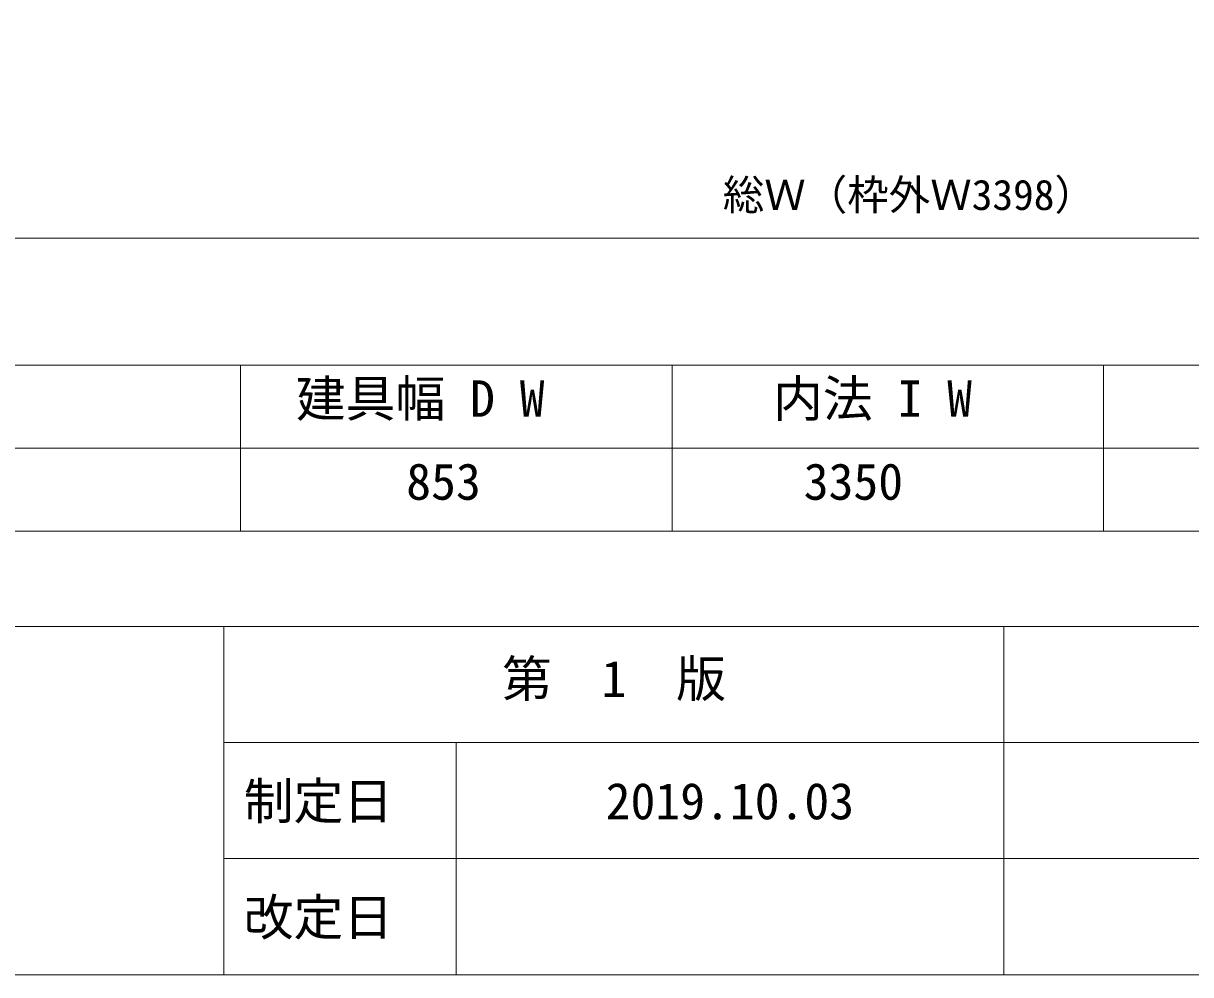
# Model space of a CAD drawing. Units: millimetres on the paper, enlarged 5 times, with parts at other scales. Extents: x -992 to 1008, y -685 to 700.
# Drawn here: x -647.9 to -296.3, y -685 to -398.2 of the extents above; entities that cross this region are included whole.
import ezdxf
from ezdxf.enums import TextEntityAlignment as Align

# ---------------------------------------------------------------- set-up
doc = ezdxf.new("R2010")
doc.units = ezdxf.units.MM
doc.header["$LTSCALE"] = 5
for name, color, linetype, lineweight in [('1-0_H-SYM', 7, 'Continuous', 20), ('1-1_0', 7, 'Continuous', 20), ('2-0_18', 7, 'Continuous', 18)]:
    doc.layers.add(name, color=color, linetype=linetype, lineweight=lineweight)
doc.styles.add('ＭＳ ゴシック', font='')
doc.styles.get('ＭＳ ゴシック').set_extended_font_data('MS Gothic')

msp = doc.modelspace()

# ---------------------------------------------------------------- linework, layer by layer
at = {"layer": '1-0_H-SYM'}
msp.add_line((197.5, -501.25), (-967.5, -501.25), dxfattribs=at)
at = {"layer": '1-1_0'}
for p, q in [((197.5, -501.25), (-967.5, -501.25)), ((197.5, -501.25), (-967.5, -501.25)), ((-582.5, -501.25), (-582.5, -551.25)), ((-452.5, -501.25), (-452.5, -551.25)), ((-322.5, -501.25), (-322.5, -551.25)), ((197.5, -526.25), (-967.5, -526.25)), ((197.5, -551.25), (-967.5, -551.25)), ((1007.5, -580), (-992.5, -580)), ((-587.5, -580), (-587.5, -685)), ((-352.5, -580), (-352.5, -685)), ((1007.5, -615), (-587.5, -615)), ((-517.5, -615), (-517.5, -685)), ((37.5, -650), (-587.5, -650))]:
    msp.add_line(p, q, dxfattribs=at)
msp.add_lwpolyline([(-992.5, -685), (1007.5, -685), (1007.5, 700), (-992.5, 700)], close=True, dxfattribs=at)
at = {"layer": '2-0_18', "color": 4}
msp.add_line((-791.94, -462.929), (-9.747, -462.929), dxfattribs=at)

# ---------------------------------------------------------------- texts
at = {"layer": '1-0_H-SYM', "style": 'ＭＳ ゴシック'}
for s, p in [('853', (-532.583, -545.122)), ('3350', (-412.833, -545.122)), ('第\u30001\u3000版', (-503.75, -604.606)), ('2019.10.03', (-472.5, -641.462))]:
    msp.add_text(s, height=11, dxfattribs=at).set_placement(p, align=Align.BOTTOM_LEFT)
at = {"layer": '1-1_0', "style": 'ＭＳ ゴシック'}
for s, p in [('建具幅 D W', (-565.851, -520.122)), ('内法 I W', (-422.067, -520.122)), ('制定日', (-581.557, -641.462)), ('改定日', (-581.557, -676.462))]:
    msp.add_text(s, height=11, dxfattribs=at).set_placement(p, align=Align.BOTTOM_LEFT)
at = {"layer": '2-0_18', "style": 'ＭＳ ゴシック'}
msp.add_text('総Ｗ（枠外Ｗ3398）', height=9.164, dxfattribs=at).set_placement((-437.22, -457.217), align=Align.BOTTOM_LEFT)

doc.saveas('drawing.dxf')
